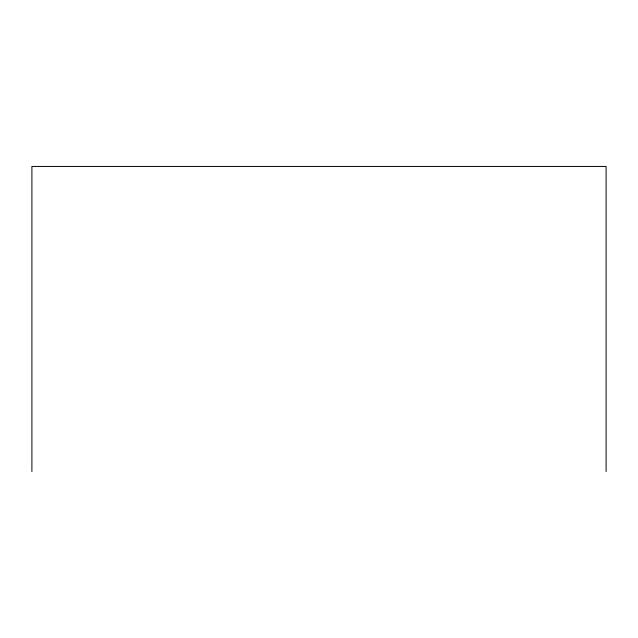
<?xml version="1.0" encoding="UTF-8"?>
<svg xmlns="http://www.w3.org/2000/svg" width="638" height="638" viewBox="0 0 638 638"><rect width="100%" height="100%" fill="white"/><g stroke="black" fill="none" stroke-linecap="round" stroke-linejoin="round"><path stroke-width="0.96" d="M606.1 471.554L606.1 166.446L31.9 166.446L31.9 471.554"/></g></svg>
